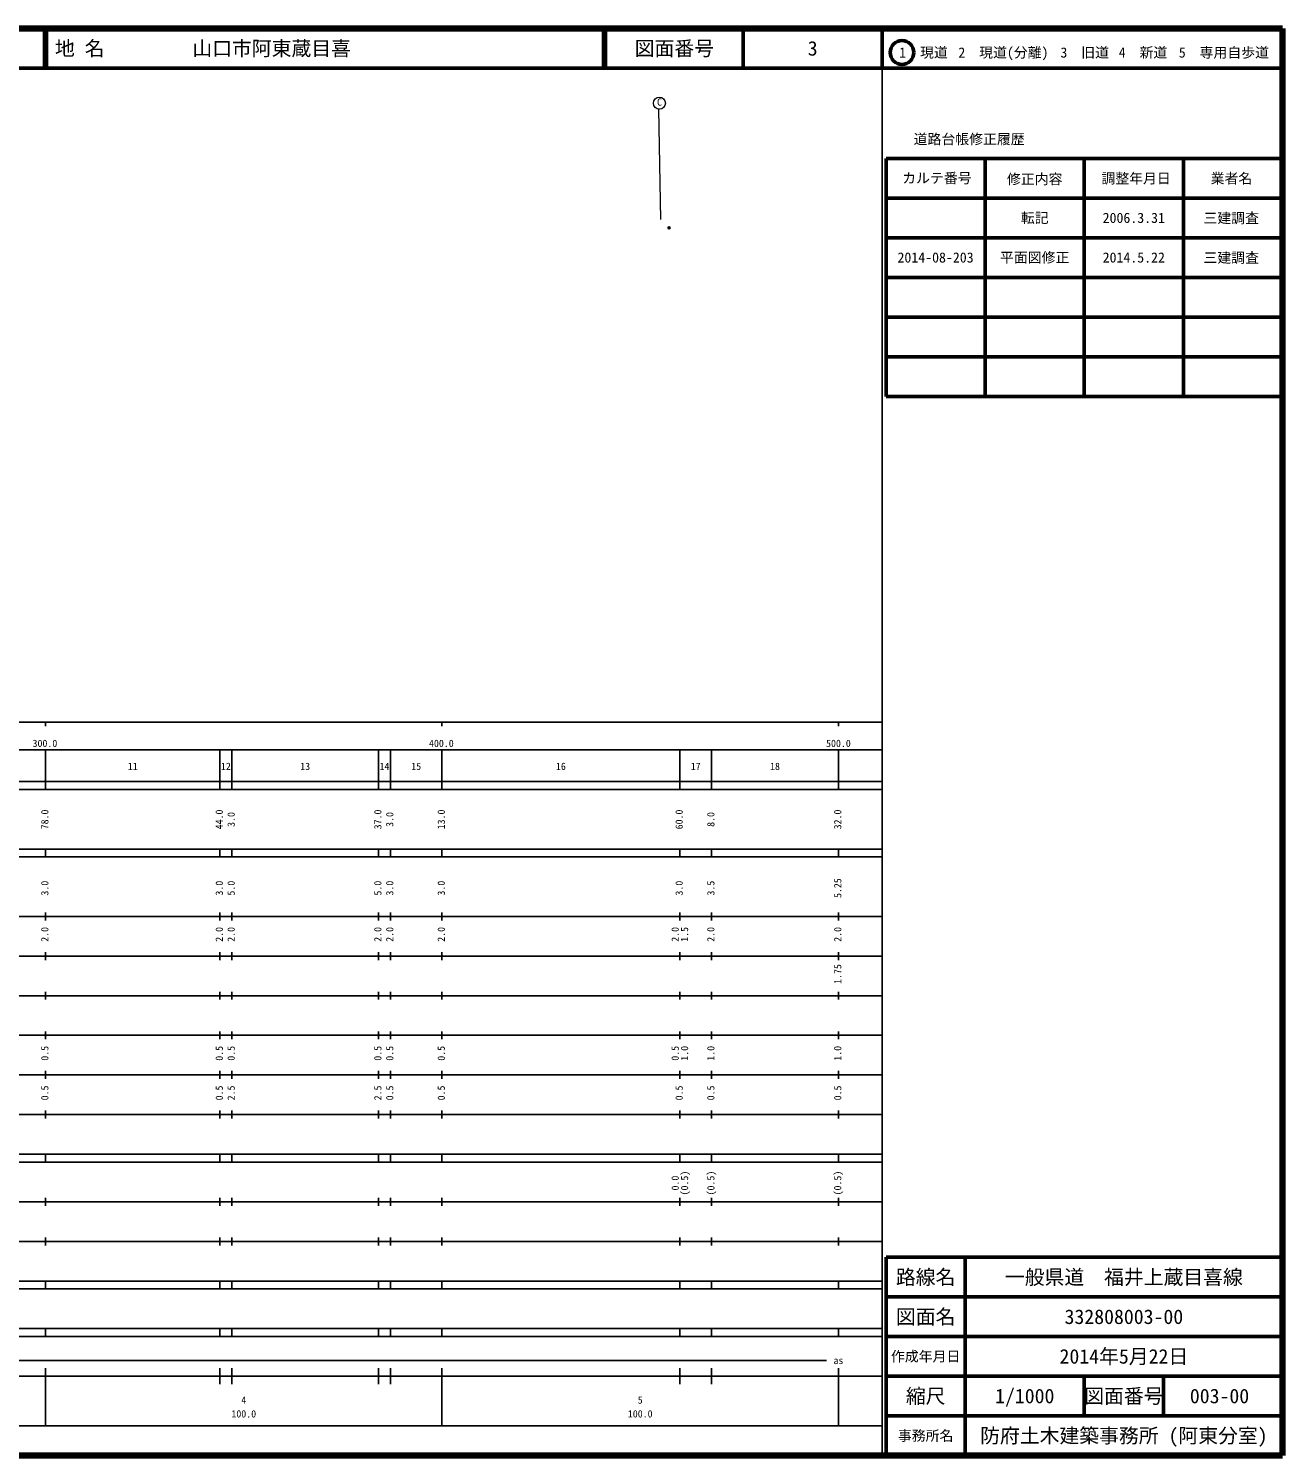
# Model space of a CAD drawing. Units: millimetres on the paper. Extents: x 40 to 680, y 20 to 380.
# Drawn here: x 363.7 to 680, y 20 to 380 of the extents above; entities that cross this region are included whole.
import ezdxf
from ezdxf.enums import TextEntityAlignment as Align

# ---------------------------------------------------------------- set-up
doc = ezdxf.new("R2010")
doc.units = ezdxf.units.MM
doc.header["$PDMODE"] = 32
doc.header["$PDSIZE"] = 0.5
doc.layers.add('M-OTRS', color=6, linetype='Continuous')
doc.layers.add('M-TTL-TXT', color=7, linetype='Continuous')
for name, color, linetype, lineweight in [('M-STR-STRC', 7, 'Continuous', 13), ('M-TTL', 2, 'Continuous', 140), ('M-TTL-BAND', 7, 'Continuous', 25), ('M-TTL-FRAM', 2, 'Continuous', 50), ('M-TTL-LINE', 7, 'Continuous', 50)]:
    doc.layers.add(name, color=color, linetype=linetype, lineweight=lineweight)
doc.styles.add('ＭＳ ゴシック', font='')
doc.styles.add('ＭＳ 明朝', font='')
doc.styles.get('ＭＳ ゴシック').set_extended_font_data('MS Gothic')
doc.styles.get('ＭＳ 明朝').set_extended_font_data('MS Mincho')

msp = doc.modelspace()

# ---------------------------------------------------------------- linework, layer by layer
at = {"layer": 'M-OTRS'}
msp.add_point((525.268, 329.746), dxfattribs=at)
at = {"layer": 'M-STR-STRC'}
msp.add_line((523.2, 331.825), (522.738, 359.646), dxfattribs=at)
msp.add_circle((522.836, 361.169), 1.526, dxfattribs=at)
at = {"layer": 'M-TTL'}
for p, q in [((680, 380), (40, 380)), ((680, 20), (680, 380)), ((40, 20), (680, 20))]:
    msp.add_line(p, q, dxfattribs=at)
at = {"layer": 'M-TTL-BAND'}
for p, q in [((579, 20), (579, 370)), ((40, 205), (579, 205)), ((368, 205), (368, 204)), ((468, 205), (468, 204)), ((568, 205), (568, 204)), ((68, 198), (579, 198)), ((368, 188), (368, 198)), ((412, 188), (412, 198)), ((415, 188), (415, 198)), ((452, 188), (452, 198)), ((455, 188), (455, 198)), ((468, 188), (468, 198)), ((528, 188), (528, 198)), ((536, 188), (536, 198)), ((568, 188), (568, 198)), ((40, 190), (579, 190)), ((40, 188), (579, 188)), ((40, 173), (579, 173)), ((368, 171), (368, 173)), ((412, 171), (412, 173)), ((415, 171), (415, 173)), ((452, 171), (452, 173)), ((455, 171), (455, 173)), ((468, 171), (468, 173)), ((528, 171), (528, 173)), ((536, 171), (536, 173)), ((568, 171), (568, 173)), ((40, 171), (579, 171)), ((40, 156), (579, 156)), ((368, 155), (368, 157)), ((412, 155), (412, 157)), ((415, 155), (415, 157)), ((452, 155), (452, 157)), ((455, 155), (455, 157)), ((468, 155), (468, 157)), ((528, 155), (528, 157)), ((536, 155), (536, 157)), ((568, 155), (568, 157)), ((46, 146), (579, 146)), ((368, 145), (368, 147)), ((412, 145), (412, 147)), ((415, 145), (415, 147)), ((452, 145), (452, 147)), ((455, 145), (455, 147)), ((468, 145), (468, 147)), ((528, 145), (528, 147)), ((536, 145), (536, 147)), ((568, 145), (568, 147)), ((368, 135), (368, 137)), ((412, 135), (412, 137)), ((415, 135), (415, 137)), ((452, 135), (452, 137)), ((455, 135), (455, 137)), ((468, 135), (468, 137)), ((528, 135), (528, 137)), ((536, 135), (536, 137)), ((568, 135), (568, 137)), ((52, 136), (579, 136)), ((46, 126), (579, 126)), ((368, 125), (368, 127)), ((412, 125), (412, 127)), ((415, 125), (415, 127)), ((452, 125), (452, 127)), ((455, 125), (455, 127)), ((468, 125), (468, 127)), ((528, 125), (528, 127)), ((536, 125), (536, 127)), ((568, 125), (568, 127)), ((52, 116), (579, 116)), ((368, 115), (368, 117)), ((412, 115), (412, 117)), ((415, 115), (415, 117)), ((452, 115), (452, 117)), ((455, 115), (455, 117)), ((468, 115), (468, 117)), ((528, 115), (528, 117)), ((536, 115), (536, 117)), ((568, 115), (568, 117)), ((46, 106), (579, 106)), ((368, 105), (368, 107)), ((412, 105), (412, 107)), ((415, 105), (415, 107)), ((452, 105), (452, 107)), ((455, 105), (455, 107)), ((468, 105), (468, 107)), ((528, 105), (528, 107)), ((536, 105), (536, 107)), ((568, 105), (568, 107)), ((40, 96), (579, 96)), ((40, 94), (579, 94)), ((368, 94), (368, 96)), ((412, 94), (412, 96)), ((415, 94), (415, 96)), ((452, 94), (452, 96)), ((455, 94), (455, 96)), ((468, 94), (468, 96)), ((528, 94), (528, 96)), ((536, 94), (536, 96)), ((568, 94), (568, 96)), ((49, 84), (579, 84)), ((368, 83), (368, 85)), ((412, 83), (412, 85)), ((415, 83), (415, 85)), ((452, 83), (452, 85)), ((455, 83), (455, 85)), ((468, 83), (468, 85)), ((528, 83), (528, 85)), ((536, 83), (536, 85)), ((568, 83), (568, 85)), ((40, 74), (579, 74)), ((368, 73), (368, 75)), ((412, 73), (412, 75)), ((415, 73), (415, 75)), ((452, 73), (452, 75)), ((455, 73), (455, 75)), ((468, 73), (468, 75)), ((528, 73), (528, 75)), ((536, 73), (536, 75)), ((568, 73), (568, 75)), ((40, 64), (579, 64)), ((40, 62), (579, 62)), ((368, 62), (368, 64)), ((412, 62), (412, 64)), ((415, 62), (415, 64)), ((452, 62), (452, 64)), ((455, 62), (455, 64)), ((468, 62), (468, 64)), ((528, 62), (528, 64)), ((536, 62), (536, 64)), ((568, 62), (568, 64)), ((40, 52), (579, 52)), ((368, 50), (368, 52)), ((412, 50), (412, 52)), ((415, 50), (415, 52)), ((452, 50), (452, 52)), ((455, 50), (455, 52)), ((468, 50), (468, 52)), ((528, 50), (528, 52)), ((536, 50), (536, 52)), ((568, 50), (568, 52)), ((40, 50), (579, 50)), ((71, 44), (565, 44)), ((40, 40), (579, 40)), ((368, 27.5), (368, 42)), ((412, 38), (412, 42)), ((415, 38), (415, 42)), ((452, 38), (452, 42)), ((455, 38), (455, 42)), ((468, 27.5), (468, 42)), ((528, 38), (528, 42)), ((536, 38), (536, 42)), ((568, 27.5), (568, 42)), ((68, 27.5), (579, 27.5))]:
    msp.add_line(p, q, dxfattribs=at)
at = {"layer": 'M-TTL-FRAM'}
for p, q in [((580, 347.197), (580, 287.197)), ((580, 347.197), (680, 347.197)), ((580, 287.197), (680, 287.197)), ((680, 70), (580, 70)), ((580, 70), (580, 20))]:
    msp.add_line(p, q, dxfattribs=at)
at = {"layer": 'M-TTL-LINE'}
for p, q in [((367.75, 380), (367.75, 370)), ((368.25, 380), (368.25, 370)), ((508.747, 380), (508.747, 370)), ((509.247, 380), (509.247, 370)), ((543.997, 380), (543.997, 370)), ((579, 380), (579, 370)), ((40, 370), (680, 370)), ((605, 347.197), (605, 287.197)), ((630, 347.197), (630, 287.197)), ((655, 347.197), (655, 287.197)), ((580, 337.197), (680, 337.197)), ((580, 327.197), (680, 327.197)), ((580, 317.197), (680, 317.197)), ((580, 307.197), (680, 307.197)), ((580, 297.197), (680, 297.197)), ((600, 70), (600, 20)), ((680, 60), (580, 60)), ((680, 50), (580, 50)), ((680, 40), (580, 40)), ((630, 40), (630, 30)), ((650, 40), (650, 30)), ((680, 30), (580, 30))]:
    msp.add_line(p, q, dxfattribs=at)
msp.add_circle((584.031, 373.958), 3, dxfattribs=at)

# ---------------------------------------------------------------- texts
at = {"layer": 'M-STR-STRC', "style": 'ＭＳ 明朝'}
msp.add_text('C', height=1.833, dxfattribs=at).set_placement((522.244, 359.998), align=Align.BOTTOM_LEFT)
at = {"layer": 'M-TTL-BAND', "style": 'ＭＳ ゴシック'}
for s, p in [('300.0', (367.844, 198.195)), ('400.0', (467.844, 198.195)), ('500.0', (568, 198.195)), ('11', (390, 192.405)), ('12', (413.5, 192.405)), ('13', (433.5, 192.405)), ('14', (453.5, 192.405)), ('15', (461.5, 192.405)), ('16', (498, 192.405)), ('17', (532, 192.405)), ('18', (552, 192.405)), ('as', (568, 42.5)), ('4', (418, 32.523)), ('5', (518, 32.523)), ('100.0', (418, 29.033)), ('100.0', (518, 29.033))]:
    msp.add_text(s, height=1.833, dxfattribs=at).set_placement(p, align=Align.BOTTOM_CENTER)
for s, p in [('78.0', (369.271, 180.461)), ('44.0', (413.271, 180.461)), ('3.0', (416.271, 180.461)), ('37.0', (453.271, 180.461)), ('3.0', (456.271, 180.461)), ('13.0', (469.271, 180.461)), ('60.0', (529.271, 180.461)), ('8.0', (537.271, 180.461)), ('32.0', (569.271, 180.461)), ('3.0', (369.271, 163.135)), ('3.0', (413.271, 163.135)), ('5.0', (416.271, 163.135)), ('5.0', (453.271, 163.135)), ('3.0', (456.271, 163.135)), ('3.0', (469.271, 163.135)), ('3.0', (529.271, 163.135)), ('3.5', (537.271, 163.135)), ('5.25', (569.271, 163.135)), ('2.0', (369.271, 151.461)), ('2.0', (413.271, 151.461)), ('2.0', (416.271, 151.461)), ('2.0', (453.271, 151.461)), ('2.0', (456.271, 151.461)), ('2.0', (469.271, 151.461)), ('2.0', (528.271, 151.461)), ('1.5', (530.641, 151.461)), ('2.0', (537.271, 151.461)), ('2.0', (569.271, 151.461)), ('1.75', (569.271, 141.461)), ('0.5', (369.271, 121.461)), ('0.5', (413.271, 121.461)), ('0.5', (416.271, 121.461)), ('0.5', (453.271, 121.461)), ('0.5', (456.271, 121.461)), ('0.5', (469.271, 121.461)), ('0.5', (528.271, 121.461)), ('1.0', (530.641, 121.461)), ('1.0', (537.271, 121.461)), ('1.0', (569.271, 121.461)), ('0.5', (369.271, 111.461)), ('0.5', (413.271, 111.461)), ('2.5', (416.271, 111.461)), ('2.5', (453.271, 111.461)), ('0.5', (456.271, 111.461)), ('0.5', (469.271, 111.461)), ('0.5', (529.271, 111.461)), ('0.5', (537.271, 111.461)), ('0.5', (569.271, 111.461)), ('0.0', (528.271, 88.725)), ('(0.5)', (530.641, 88.725)), ('(0.5)', (537.271, 88.725)), ('(0.5)', (569.271, 88.725))]:
    msp.add_text(s, height=1.833, rotation=90, dxfattribs=at).set_placement(p, align=Align.BOTTOM_CENTER)
at = {"layer": 'M-TTL-TXT', "style": 'ＭＳ ゴシック'}
for s, p in [('地 名', (370.38, 375)), ('山口市阿東蔵目喜', (405.024, 375))]:
    msp.add_text(s, height=3.666, dxfattribs=at).set_placement(p, align=Align.MIDDLE_LEFT)
for s, height, p in [('図面番号', 3.666, (526.622, 375)), ('3', 3.666, (561.497, 375)), ('1\u3000現道', 2.566, (589.448, 373.958)), ('2\u3000現道(分離)', 2.566, (609.619, 373.958)), ('3\u3000旧道', 2.566, (630.121, 373.958)), ('4\u3000新道', 2.566, (644.824, 373.958)), ('5\u3000専用自歩道', 2.566, (665.228, 373.958)), ('道路台帳修正履歴', 2.566, (600.968, 352.113)), ('カルテ番号', 2.566, (592.839, 342.277)), ('修正内容', 2.566, (617.509, 342.023)), ('調整年月日', 2.566, (643.089, 342.197)), ('業者名', 2.566, (667.134, 342.197)), ('転記', 2.566, (617.5, 332.245)), ('2006.3.31', 2.566, (642.5, 332.245)), ('三建調査', 2.566, (667.077, 332.189)), ('2014-08-203', 2.566, (592.5, 322.245)), ('平面図修正', 2.566, (617.5, 322.245)), ('2014.5.22', 2.566, (642.5, 322.245)), ('三建調査', 2.566, (667.077, 322.189)), ('路線名', 3.666, (590, 65)), ('路線名', 3.666, (590, 65)), ('一般県道\u3000福井上蔵目喜線', 3.666, (640, 65)), ('図面名', 3.666, (590, 55)), ('図面名', 3.666, (590, 55)), ('332808003-00', 3.666, (640, 55)), ('2014年5月22日', 3.666, (640, 45)), ('作成年月日', 2.566, (590, 45)), ('作成年月日', 2.566, (590, 45)), ('縮尺', 3.666, (590, 35)), ('縮尺', 3.666, (590, 35)), ('1/1000', 3.666, (615, 35)), ('図面番号', 3.666, (640, 35)), ('図面番号', 3.666, (640, 35)), ('003-00', 3.666, (664.125, 35)), ('事務所名', 2.566, (590, 25)), ('事務所名', 2.566, (590, 25)), ('防府土木建築事務所 (阿東分室)', 3.666, (640, 25))]:
    msp.add_text(s, height=height, dxfattribs=at).set_placement(p, align=Align.MIDDLE_CENTER)

doc.saveas('drawing.dxf')
